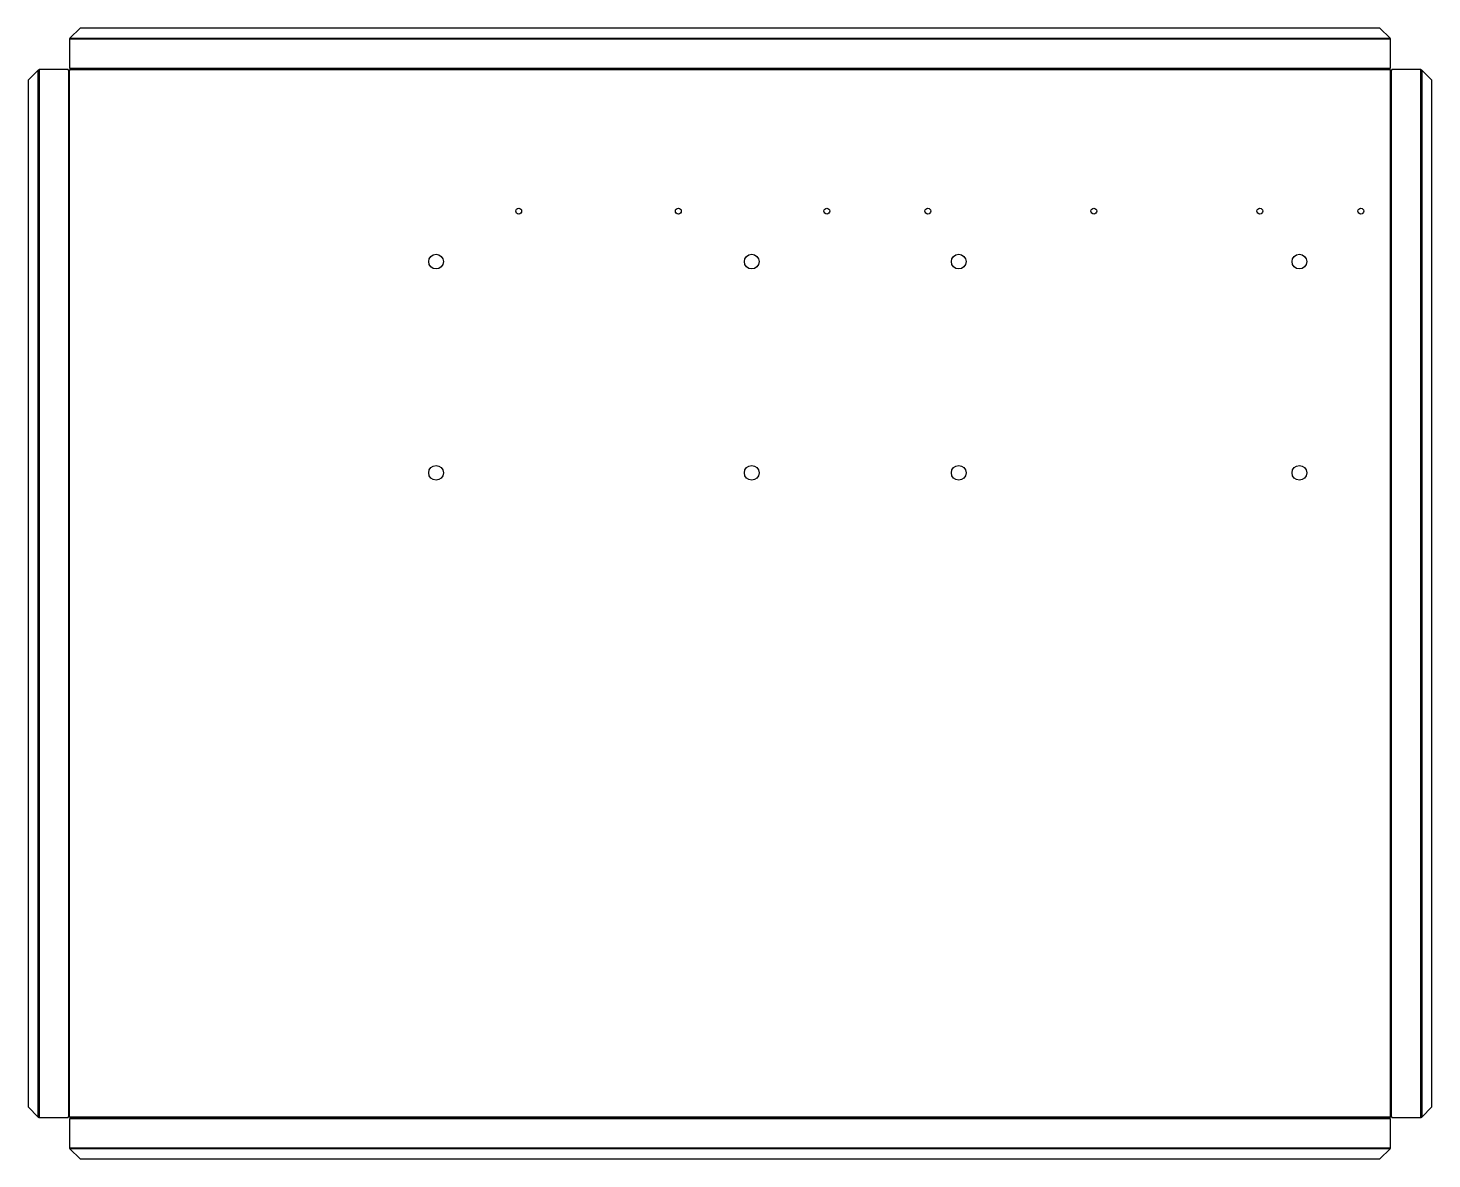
# Model space of a CAD drawing. Header units: millimetres. Extents: x -57 to 1472, y 0 to 1231.
import ezdxf

# ---------------------------------------------------------------- set-up
doc = ezdxf.new("R2010")
doc.units = ezdxf.units.MM

msp = doc.modelspace()

# ---------------------------------------------------------------- linework, layer by layer
at = {"layer": 'BEND'}
for p, q in [((1426.6, 1219.7), (-11.4, 1219.7)), ((-45.1, 1186), (-45.1, 45.3)), ((-11.9, 1185.6), (-11.9, 45.7)), ((1426.2, 1186.6), (-10.9, 1186.6)), ((1427.2, 45.7), (1427.2, 1185.6)), ((1460.3, 45.3), (1460.3, 1186)), ((-10.9, 44.7), (1426.2, 44.7)), ((-11.4, 11.6), (1426.6, 11.6))]:
    msp.add_line(p, q, dxfattribs=at)
at = {"layer": 'CUT'}
for p, q in [((0, 1231.3), (-11, 1220.3)), ((1415.3, 1231.3), (0, 1231.3)), ((1426.3, 1220.3), (1415.3, 1231.3)), ((-11.5, 1219.1), (-11.5, 1187.6)), ((1426.8, 1187.6), (1426.8, 1219.1)), ((-45.6, 1185.6), (-56.6, 1174.6)), ((-12.9, 1186.1), (-44.5, 1186.1)), ((-12.9, 1185.6), (-12.9, 1186.1)), ((-10.9, 1185.6), (-12.9, 1185.6)), ((-11.5, 1187.6), (-10.9, 1187.6)), ((-10.9, 1187.6), (-10.9, 1185.6)), ((1426.2, 1185.6), (1426.2, 1187.6)), ((1426.2, 1187.6), (1426.8, 1187.6)), ((1428.2, 1185.6), (1426.2, 1185.6)), ((1459.8, 1186.1), (1428.2, 1186.1)), ((1428.2, 1186.1), (1428.2, 1185.6)), ((1471.9, 1174.6), (1460.9, 1185.6)), ((-56.6, 1174.6), (-56.6, 56.6)), ((1471.9, 56.6), (1471.9, 1174.6)), ((-56.6, 56.6), (-45.6, 45.6)), ((1460.9, 45.6), (1471.9, 56.6)), ((-44.5, 45.1), (-12.9, 45.1)), ((-12.9, 45.1), (-12.9, 45.7)), ((-12.9, 45.7), (-10.9, 45.7)), ((-10.9, 43.7), (-11.5, 43.7)), ((-11.5, 43.7), (-11.5, 12.1)), ((-10.9, 45.7), (-10.9, 43.7)), ((1426.2, 43.7), (1426.2, 45.7)), ((1426.2, 45.7), (1428.2, 45.7)), ((1426.8, 43.7), (1426.2, 43.7)), ((1426.8, 12.1), (1426.8, 43.7)), ((1428.2, 45.7), (1428.2, 45.1)), ((1428.2, 45.1), (1459.8, 45.1)), ((-11, 11), (0, 0)), ((0, 0), (1415.3, 0)), ((1415.3, 0), (1426.3, 11))]:
    msp.add_line(p, q, dxfattribs=at)
for centre, radius in [((477.6, 1032), 3.2), ((651.4, 1032), 3.2), ((813.1, 1032), 3.2), ((923.1, 1032), 3.2), ((1103.8, 1032), 3.2), ((1284.6, 1032), 3.2), ((1394.6, 1032), 3.2), ((387.6, 977), 8), ((731.3, 977), 8), ((956.7, 977), 8), ((1327.6, 977), 8), ((387.6, 747), 8), ((731.3, 747), 8), ((956.7, 747), 8), ((1327.6, 747), 8)]:
    msp.add_circle(centre, radius, dxfattribs=at)
for points in [[(-11, 1220.3), (-11.3, 1219.9), (-11.5, 1219.5), (-11.5, 1219.1)], [(1426.8, 1219.1), (1426.8, 1219.5), (1426.6, 1219.9), (1426.3, 1220.3)], [(-44.5, 1186.1), (-44.9, 1186.1), (-45.2, 1185.9), (-45.6, 1185.6)], [(1460.9, 1185.6), (1460.5, 1185.9), (1460.2, 1186.1), (1459.8, 1186.1)], [(-45.6, 45.6), (-45.2, 45.4), (-44.9, 45.1), (-44.5, 45.1)], [(1459.8, 45.1), (1460.2, 45.1), (1460.5, 45.4), (1460.9, 45.6)], [(-11.5, 12.1), (-11.5, 11.8), (-11.3, 11.4), (-11, 11)], [(1426.3, 11), (1426.6, 11.4), (1426.8, 11.8), (1426.8, 12.1)]]:
    msp.add_open_spline(points, degree=3, dxfattribs=at)
at = {"layer": 'MARK'}
for p, q in [((1426.8, 1219.1), (-11.5, 1219.1)), ((-11, 1220.3), (1426.3, 1220.3)), ((-45.6, 45.6), (-45.6, 1185.6)), ((-44.5, 1186.1), (-44.5, 45.1)), ((-12.5, 1185.6), (-12.5, 45.7)), ((-11.4, 45.7), (-11.4, 1185.6)), ((1426.2, 1187.1), (-10.9, 1187.1)), ((-10.9, 1186), (1426.2, 1186)), ((1426.6, 1185.6), (1426.6, 45.7)), ((1427.8, 45.7), (1427.8, 1185.6)), ((1459.8, 45.1), (1459.8, 1186.1)), ((1460.9, 1185.6), (1460.9, 45.6)), ((1426.2, 45.3), (-10.9, 45.3)), ((-10.9, 44.1), (1426.2, 44.1)), ((-11.5, 12.1), (1426.8, 12.1)), ((1426.3, 11), (-11, 11))]:
    msp.add_line(p, q, dxfattribs=at)

doc.saveas('drawing.dxf')
